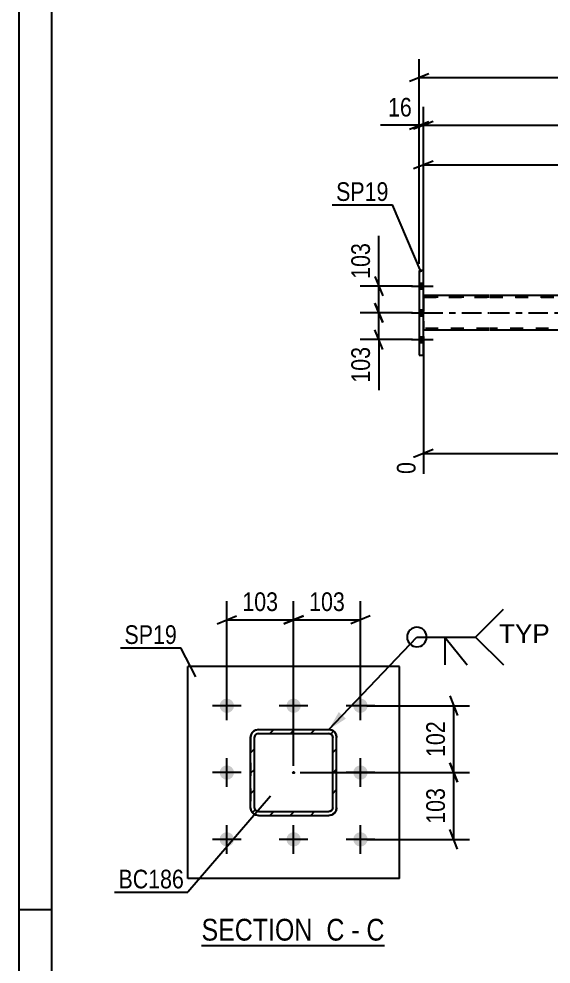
# Model space of a CAD drawing. Header units: millimetres. Extents: x 0 to 841, y 0 to 594.
# Drawn here: x 0 to 81.7, y 140.7 to 285.7 of the extents above; entities that cross this region are included whole.
import ezdxf

# ---------------------------------------------------------------- set-up
doc = ezdxf.new("R2010")
doc.units = ezdxf.units.MM
doc.linetypes.add('DXK_LINE_DOT2', pattern=[3.9198, 1.9599, -1.9599])
doc.linetypes.add('DXK_LINE_DOT3', pattern=[5.9187, 2.979, -0.9799, 0.9799, -0.9799])
doc.styles.add('Arial', font='ARIAL.TTF', dxfattribs={"height": 0.2})
doc.styles.add('Arial Narrow', font='ARIALN.TTF', dxfattribs={"height": 0.2})

# ---------------------------------------------------------------- blocks, each defined once
blk = doc.blocks.new('Unknown-814521909-1135')
at = {"color": 5, "linetype": 'Continuous'}
for p, q in [((0, 594), (0, 0)), ((5, 589), (5, 5)), ((5, 149), (0, 149))]:
    blk.add_line(p, q, dxfattribs=at)
blk = doc.blocks.new('Unknown-814521909-13 - 1372')
at = {"color": 6, "linetype": 'Continuous'}
blk.add_line((28.02, 143.51), (56.09, 143.51), dxfattribs=at)
at = {"color": 0, "linetype": 'Continuous'}
for points in [[(46.13, 144.26), (46.13, 147.76), (28.02, 147.76), (28.02, 144.26)], [(49.95, 144.26), (49.95, 147.76), (47.18, 147.76), (47.18, 144.26)], [(52.27, 144.26), (52.27, 147.76), (51, 147.76), (51, 144.26)], [(56.09, 144.26), (56.09, 147.76), (53.32, 147.76), (53.32, 144.26)]]:
    blk.add_wipeout(points, dxfattribs=at)
at = {"color": 7, "linetype": 'Continuous', "style": 'Arial Narrow'}
for s, p in [('SECTION ', (28.02, 144.26)), ('C', (47.18, 144.26)), ('C', (53.32, 144.26)), ('-', (51, 144.26))]:
    blk.add_text(s, height=3.34, dxfattribs=at).set_placement(p)
blk = doc.blocks.new('Bolt-814521909-2806 - 2731')
at = {"linetype": 'Continuous'}
for points in [[(62.05, 244.23), (62.05, 245.11), (61.41, 245.11), (61.41, 244.23)], [(62.05, 244.23), (62.05, 245.11), (61.41, 245.11), (61.41, 244.23)], [(62.05, 244.23), (62.05, 245.11), (61.41, 245.11), (61.41, 244.23)], [(62.05, 240.13), (62.05, 241.01), (61.41, 241.01), (61.41, 240.13)], [(62.05, 240.13), (62.05, 241.01), (61.41, 241.01), (61.41, 240.13)], [(62.05, 236.03), (62.05, 236.91), (61.41, 236.91), (61.41, 236.03)], [(62.05, 236.03), (62.05, 236.91), (61.41, 236.91), (61.41, 236.03)], [(62.05, 236.03), (62.05, 236.91), (61.41, 236.91), (61.41, 236.03)]]:
    blk.add_hatch(color=1, dxfattribs=at).paths.add_polyline_path(points)
at = {"color": 1, "linetype": 'Continuous'}
for p, q in [((61.41, 245.11), (62.05, 245.11)), ((61.41, 245.11), (62.05, 245.11)), ((61.41, 245.11), (62.05, 245.11)), ((60.25, 244.67), (63.57, 244.67)), ((60.25, 244.67), (63.57, 244.67)), ((60.25, 244.67), (63.57, 244.67)), ((61.41, 244.23), (62.05, 244.23)), ((61.41, 244.23), (62.05, 244.23)), ((61.41, 244.23), (62.05, 244.23)), ((61.41, 241.01), (62.05, 241.01)), ((61.41, 241.01), (62.05, 241.01)), ((60.25, 240.57), (63.57, 240.57)), ((60.25, 240.57), (63.57, 240.57)), ((61.41, 240.13), (62.05, 240.13)), ((61.41, 240.13), (62.05, 240.13)), ((60.25, 236.47), (63.57, 236.47)), ((60.25, 236.47), (63.57, 236.47)), ((60.25, 236.47), (63.57, 236.47)), ((61.41, 236.91), (62.05, 236.91)), ((61.41, 236.91), (62.05, 236.91)), ((61.41, 236.91), (62.05, 236.91)), ((61.41, 236.03), (62.05, 236.03)), ((61.41, 236.03), (62.05, 236.03)), ((61.41, 236.03), (62.05, 236.03))]:
    blk.add_line(p, q, dxfattribs=at)
blk = doc.blocks.new('Part-814521909-2860 - 2731')
at = {"color": 2, "linetype": 'Continuous'}
for p, q in [((72.17, 243.21), (62.05, 243.21)), ((165.12, 243.21), (72.27, 243.21)), ((72.17, 237.93), (62.05, 237.93)), ((165.12, 237.93), (72.27, 237.93))]:
    blk.add_line(p, q, dxfattribs=at)
at = {"color": 7, "linetype": 'DXK_LINE_DOT2'}
for p, q in [((62.05, 243.21), (62.05, 237.93)), ((72.17, 242.97), (62.05, 242.97)), ((62.05, 242.97), (72.17, 242.97)), ((62.05, 242.73), (62.05, 238.41)), ((736.61, 242.97), (72.27, 242.97)), ((72.27, 242.97), (735.87, 242.97)), ((72.17, 238.17), (62.05, 238.17)), ((72.17, 237.93), (62.05, 237.93)), ((735.87, 238.17), (72.27, 238.17)), ((736.61, 237.93), (72.27, 237.93))]:
    blk.add_line(p, q, dxfattribs=at)
at = {"color": 7, "linetype": 'DXK_LINE_DOT3'}
for p, q in [((62.05, 240.57), (72.17, 240.57)), ((72.27, 240.57), (736.27, 240.57))]:
    blk.add_line(p, q, dxfattribs=at)
blk = doc.blocks.new('Part-814521909-2932 - 2731')
at = {"color": 2, "linetype": 'Continuous'}
for p, q in [((62.05, 247.07), (61.41, 247.07)), ((61.41, 247.07), (61.41, 234.07)), ((62.05, 234.07), (62.05, 247.07)), ((61.41, 234.07), (62.05, 234.07))]:
    blk.add_line(p, q, dxfattribs=at)
at = {"color": 7, "linetype": 'DXK_LINE_DOT2'}
for p, q in [((61.41, 247.07), (61.41, 234.07)), ((62.05, 234.07), (62.05, 247.07))]:
    blk.add_line(p, q, dxfattribs=at)
blk = doc.blocks.new('Part-814521909-1434 - 1372')
at = {"linetype": 'Continuous'}
h = blk.add_hatch(dxfattribs=at)
h.set_pattern_fill('', scale=0.7, style=0, pattern_type=0)
h.set_pattern_definition([(45, (48.0112, 163.5334), (-1.57154, 1.57154), [])])
h.paths.add_polyline_path([(47.55, 163.44), (48.01, 163.53), (48.4, 163.79), (48.66, 164.18), (48.75, 164.64), (48.75, 175.44), (48.66, 175.9), (48.4, 176.29), (48.01, 176.55), (47.55, 176.64), (36.75, 176.64), (36.29, 176.55), (35.9, 176.29), (35.64, 175.9), (35.55, 175.44), (35.55, 164.64), (35.64, 164.18), (35.9, 163.79), (36.29, 163.53), (36.75, 163.44)])
h.paths.add_polyline_path([(36.75, 164.04), (36.52, 164.09), (36.33, 164.22), (36.2, 164.41), (36.15, 164.64), (36.15, 175.44), (36.2, 175.67), (36.33, 175.87), (36.52, 176), (36.75, 176.04), (47.55, 176.04), (47.78, 176), (47.98, 175.87), (48.11, 175.67), (48.15, 175.44), (48.15, 164.64), (48.11, 164.41), (47.98, 164.22), (47.78, 164.09), (47.55, 164.04)])
blk.add_hatch(color=30, dxfattribs=at).paths.add_polyline_path([(42.15, 169.94, -1), (42.15, 170.14, -1)])
at = {"color": 7, "linetype": 'DXK_LINE_DOT2'}
for p, q in [((35.55, 175.44), (35.64, 175.9)), ((36.2, 175.67), (36.15, 175.44)), ((36.33, 175.87), (36.2, 175.67)), ((36.29, 176.55), (36.75, 176.64)), ((36.52, 176), (36.33, 175.87)), ((36.75, 176.04), (36.52, 176)), ((36.75, 176.64), (47.55, 176.64)), ((36.75, 176.04), (47.55, 176.04)), ((47.55, 176.64), (48.01, 176.55)), ((47.78, 176), (47.55, 176.04)), ((47.98, 175.87), (47.78, 176)), ((48.11, 175.67), (47.98, 175.87)), ((48.15, 175.44), (48.11, 175.67)), ((48.66, 175.9), (48.75, 175.44)), ((35.55, 175.44), (35.55, 164.64)), ((36.15, 164.64), (36.15, 175.44)), ((48.15, 164.64), (48.15, 175.44)), ((48.75, 164.64), (48.75, 175.44)), ((35.64, 164.18), (35.55, 164.64)), ((36.15, 164.64), (36.2, 164.41)), ((36.2, 164.41), (36.33, 164.22)), ((36.33, 164.22), (36.52, 164.09)), ((36.52, 164.09), (36.75, 164.04)), ((36.75, 164.04), (47.55, 164.04)), ((47.55, 164.04), (47.78, 164.09)), ((47.78, 164.09), (47.98, 164.22)), ((47.98, 164.22), (48.11, 164.41)), ((48.11, 164.41), (48.15, 164.64)), ((48.75, 164.64), (48.66, 164.18)), ((36.75, 163.44), (36.29, 163.53)), ((36.75, 163.44), (47.55, 163.44)), ((48.01, 163.53), (47.55, 163.44))]:
    blk.add_line(p, q, dxfattribs=at)
at = {"color": 2, "linetype": 'Continuous'}
for p, q in [((35.64, 175.9), (35.55, 175.44)), ((36.15, 175.44), (36.2, 175.67)), ((36.2, 175.67), (36.33, 175.87)), ((36.75, 176.64), (36.29, 176.55)), ((36.33, 175.87), (36.52, 176)), ((36.52, 176), (36.75, 176.04)), ((36.75, 176.64), (36.75, 176.64)), ((36.75, 176.64), (47.55, 176.64)), ((36.75, 176.04), (36.75, 176.04)), ((36.75, 176.04), (47.55, 176.04)), ((47.55, 176.64), (47.55, 176.64)), ((48.01, 176.55), (47.55, 176.64)), ((47.55, 176.04), (47.55, 176.04)), ((47.55, 176.04), (47.78, 176)), ((47.78, 176), (47.98, 175.87)), ((47.98, 175.87), (48.11, 175.67)), ((48.11, 175.67), (48.15, 175.44)), ((48.75, 175.44), (48.66, 175.9)), ((35.55, 175.44), (35.55, 175.44)), ((35.55, 164.64), (35.55, 175.44)), ((36.15, 175.44), (36.15, 175.44)), ((36.15, 164.64), (36.15, 175.44)), ((48.15, 175.44), (48.15, 175.44)), ((48.15, 164.64), (48.15, 175.44)), ((48.75, 175.44), (48.75, 175.44)), ((48.75, 164.64), (48.75, 175.44)), ((35.55, 164.64), (35.55, 164.64)), ((35.55, 164.64), (35.64, 164.18)), ((36.15, 164.64), (36.15, 164.64)), ((36.2, 164.41), (36.15, 164.64)), ((36.33, 164.22), (36.2, 164.41)), ((36.52, 164.09), (36.33, 164.22)), ((36.75, 164.04), (36.52, 164.09)), ((36.75, 164.04), (36.75, 164.04)), ((36.75, 164.04), (47.55, 164.04)), ((47.78, 164.09), (47.55, 164.04)), ((47.55, 164.04), (47.55, 164.04)), ((47.98, 164.22), (47.78, 164.09)), ((48.11, 164.41), (47.98, 164.22)), ((48.15, 164.64), (48.11, 164.41)), ((48.15, 164.64), (48.15, 164.64)), ((48.66, 164.18), (48.75, 164.64)), ((48.75, 164.64), (48.75, 164.64)), ((36.29, 163.53), (36.75, 163.44)), ((36.75, 163.44), (36.75, 163.44)), ((36.75, 163.44), (47.55, 163.44)), ((47.55, 163.44), (48.01, 163.53)), ((47.55, 163.44), (47.55, 163.44))]:
    blk.add_line(p, q, dxfattribs=at)
at = {"color": 7, "linetype": 'DXK_LINE_DOT3'}
blk.add_line((42.15, 170.04), (42.15, 170.04), dxfattribs=at)
at = {"color": 30, "linetype": 'DXK_LINE_DOT3'}
blk.add_line((42.15, 170.04), (42.15, 170.04), dxfattribs=at)
at = {"color": 30, "linetype": 'Continuous'}
blk.add_circle((42.15, 170.04), 0.1, dxfattribs=at)
at = {"color": 7, "linetype": 'DXK_LINE_DOT2'}
for centre, start, end in [((36.75, 175.44), 112.5, 157.5), ((47.55, 175.44), 22.5, 67.5), ((36.75, 164.64), 202.5, 247.5), ((47.55, 164.64), 292.5, 337.5)]:
    blk.add_arc(centre, 1.2, start, end, dxfattribs=at)
at = {"color": 2, "linetype": 'Continuous'}
for centre, start, end in [((36.75, 175.44), 112.5, 157.5), ((47.55, 175.44), 22.5, 67.5), ((36.75, 164.64), 202.5, 247.5), ((47.55, 164.64), 292.5, 337.5)]:
    blk.add_arc(centre, 1.2, start, end, dxfattribs=at)
blk = doc.blocks.new('Part-814521909-1495 - 1372')
at = {"color": 2, "linetype": 'Continuous'}
for p, q in [((58.4, 186.29), (25.9, 186.29)), ((25.9, 153.79), (25.9, 186.29)), ((58.4, 153.79), (58.4, 186.29)), ((58.4, 153.79), (25.9, 153.79))]:
    blk.add_line(p, q, dxfattribs=at)
blk = doc.blocks.new('Bolt-814521909-1497 - 1372')
at = {"linetype": 'Continuous'}
for points in [[(31.9, 179.19, -1), (31.9, 181.39, -1)], [(42.15, 179.19, -1), (42.15, 181.39, -1)], [(52.4, 179.19, -1), (52.4, 181.39, -1)], [(31.9, 168.94, -1), (31.9, 171.14, -1)], [(52.4, 168.94, -1), (52.4, 171.14, -1)], [(31.9, 158.69, -1), (31.9, 160.89, -1)], [(42.15, 158.69, -1), (42.15, 160.89, -1)], [(52.4, 158.69, -1), (52.4, 160.89, -1)]]:
    blk.add_hatch(color=1, dxfattribs=at).paths.add_polyline_path(points)
at = {"color": 1, "linetype": 'Continuous'}
for p, q in [((31.9, 178.09), (31.9, 182.49)), ((42.15, 178.09), (42.15, 182.49)), ((52.4, 178.09), (52.4, 182.49)), ((34.1, 180.29), (29.7, 180.29)), ((44.35, 180.29), (39.95, 180.29)), ((54.6, 180.29), (50.2, 180.29)), ((31.9, 167.84), (31.9, 172.24)), ((52.4, 167.84), (52.4, 172.24)), ((34.1, 170.04), (29.7, 170.04)), ((54.6, 170.04), (50.2, 170.04)), ((31.9, 157.59), (31.9, 161.99)), ((42.15, 157.59), (42.15, 161.99)), ((52.4, 157.59), (52.4, 161.99)), ((34.1, 159.79), (29.7, 159.79)), ((44.35, 159.79), (39.95, 159.79)), ((54.6, 159.79), (50.2, 159.79))]:
    blk.add_line(p, q, dxfattribs=at)
blk = doc.blocks.new('StraightDimension-814521909-3091 - 2731')
at = {"color": 7, "linetype": 'Continuous'}
for p, q in [((54.61, 242.07), (55.81, 239.07)), ((60.41, 240.57), (52.36, 240.57)), ((55.21, 236.47), (55.21, 240.57)), ((55.81, 234.97), (54.61, 237.97)), ((60.41, 236.47), (52.36, 236.47)), ((55.21, 236.47), (55.21, 228.73)), ((55.21, 236.47), (55.21, 228.73))]:
    blk.add_line(p, q, dxfattribs=at)
at = {"color": 0}
blk.add_wipeout([(54.46, 235.94), (50.26, 235.94), (50.26, 229.26), (54.46, 229.26)], dxfattribs=at)
at = {"color": 3, "style": 'Arial Narrow'}
blk.add_text('103', height=2.863, rotation=90.0002, dxfattribs=at).set_placement((53.86, 229.86))
blk = doc.blocks.new('StraightDimension-814521909-3101 - 2731')
at = {"color": 7, "linetype": 'Continuous'}
for p, q in [((55.21, 244.67), (55.21, 252.4)), ((55.21, 244.67), (55.21, 252.4)), ((54.61, 246.17), (55.81, 243.17)), ((60.41, 244.67), (52.36, 244.67)), ((55.21, 240.57), (55.21, 244.67)), ((55.81, 239.07), (54.61, 242.07)), ((60.41, 240.57), (52.36, 240.57))]:
    blk.add_line(p, q, dxfattribs=at)
at = {"color": 0}
blk.add_wipeout([(54.46, 251.88), (50.26, 251.88), (50.26, 245.19), (54.46, 245.19)], dxfattribs=at)
at = {"color": 3, "style": 'Arial Narrow'}
blk.add_text('103', height=2.863, rotation=90.0002, dxfattribs=at).set_placement((53.86, 245.79))
blk = doc.blocks.new('StraightDimension-814521909-3112 - 2731')
at = {"color": 7, "linetype": 'Continuous'}
for p, q in [((61.41, 248.07), (61.41, 272.19)), ((62.05, 246.14), (62.05, 272.19)), ((59.91, 268.74), (62.91, 269.94)), ((63.55, 269.94), (60.55, 268.74)), ((61.41, 269.34), (55.5, 269.34)), ((61.41, 269.34), (55.5, 269.34)), ((61.41, 269.34), (62.05, 269.34))]:
    blk.add_line(p, q, dxfattribs=at)
at = {"color": 0}
blk.add_wipeout([(60.88, 270.09), (60.88, 274.29), (56.03, 274.29), (56.03, 270.09)], dxfattribs=at)
at = {"color": 3, "style": 'Arial Narrow'}
blk.add_text('16', height=2.863, dxfattribs=at).set_placement((56.63, 270.69))
blk = doc.blocks.new('StraightDimension-814521909-3132 - 2731')
at = {"color": 7, "linetype": 'Continuous'}
for p, q in [((62.05, 246.14), (62.05, 272.19)), ((63.55, 269.94), (60.55, 268.74)), ((62.05, 269.34), (737.28, 269.34))]:
    blk.add_line(p, q, dxfattribs=at)
blk = doc.blocks.new('StraightDimension-814521909-3166 - 2731')
at = {"color": 7, "linetype": 'Continuous'}
for p, q in [((61.41, 248.07), (61.41, 279.51)), ((62.91, 277.26), (59.91, 276.06)), ((61.41, 276.66), (737.91, 276.66))]:
    blk.add_line(p, q, dxfattribs=at)
blk = doc.blocks.new('StraightDimension-814521909-10607 - 2731')
at = {"color": 7, "linetype": 'Continuous'}
for p, q in [((62.05, 244.21), (62.05, 266.11)), ((165.92, 252.61), (165.92, 266.11)), ((63.55, 263.86), (60.55, 262.66)), ((62.05, 263.26), (165.92, 263.26)), ((164.42, 262.66), (167.42, 263.86))]:
    blk.add_line(p, q, dxfattribs=at)
at = {"color": 0}
blk.add_wipeout([(118.24, 264.01), (118.24, 268.21), (109.73, 268.21), (109.73, 264.01)], dxfattribs=at)
at = {"color": 3, "style": 'Arial Narrow'}
blk.add_text('3786', height=2.863, dxfattribs=at).set_placement((110.33, 264.61))
blk = doc.blocks.new('StraightDimension-814521909-10647 - 2731')
at = {"color": 7, "linetype": 'Continuous'}
for p, q in [((62.05, 236.93), (62.05, 215.85)), ((165.92, 228.53), (165.92, 210.37)), ((63.55, 219.58), (60.55, 218.38)), ((62.05, 218.98), (165.92, 218.98)), ((164.42, 218.38), (167.42, 219.58))]:
    blk.add_line(p, q, dxfattribs=at)
at = {"color": 0}
blk.add_wipeout([(118.24, 219.73), (118.24, 223.93), (109.73, 223.93), (109.73, 219.73)], dxfattribs=at)
at = {"color": 3, "style": 'Arial Narrow'}
blk.add_text('3786', height=2.863, dxfattribs=at).set_placement((110.33, 220.33))
at = {"color": 0, "linetype": 'Continuous'}
for points in [[(61.45, 218.28), (57.25, 218.28), (57.25, 215.25), (61.45, 215.25)], [(165.32, 218.28), (161.12, 218.28), (161.12, 209.77), (165.32, 209.77)]]:
    blk.add_wipeout(points, dxfattribs=at)
at = {"color": 3, "linetype": 'Continuous', "style": 'Arial Narrow'}
for s, height, p in [('0', 2.86, (60.85, 215.85)), ('3786', 2.863, (164.72, 210.37))]:
    blk.add_text(s, height=height, rotation=90.0002, dxfattribs=at).set_placement(p)
blk = doc.blocks.new('StraightDimension-814521909-1583 - 1372')
at = {"color": 7, "linetype": 'Continuous'}
for p, q in [((42.15, 171.05), (42.15, 196.32)), ((52.4, 181.29), (52.4, 196.32)), ((40.65, 192.87), (43.65, 194.07)), ((42.15, 193.47), (52.4, 193.47)), ((53.9, 194.07), (50.9, 192.87))]:
    blk.add_line(p, q, dxfattribs=at)
at = {"color": 0}
blk.add_wipeout([(50.62, 194.22), (50.62, 198.42), (43.93, 198.42), (43.93, 194.22)], dxfattribs=at)
at = {"color": 3, "style": 'Arial Narrow'}
blk.add_text('103', height=2.863, dxfattribs=at).set_placement((44.53, 194.82))
blk = doc.blocks.new('StraightDimension-814521909-1570 - 1372')
at = {"color": 7, "linetype": 'Continuous'}
for p, q in [((31.9, 181.29), (31.9, 196.32)), ((42.15, 171.05), (42.15, 196.32)), ((30.4, 192.87), (33.4, 194.07)), ((31.9, 193.47), (42.15, 193.47)), ((43.65, 194.07), (40.65, 192.87))]:
    blk.add_line(p, q, dxfattribs=at)
at = {"color": 0}
blk.add_wipeout([(40.37, 194.22), (40.37, 198.42), (33.68, 198.42), (33.68, 194.22)], dxfattribs=at)
at = {"color": 3, "style": 'Arial Narrow'}
blk.add_text('103', height=2.863, dxfattribs=at).set_placement((34.28, 194.82))
blk = doc.blocks.new('StraightDimension-814521909-1593 - 1372')
at = {"color": 7, "linetype": 'Continuous'}
for p, q in [((66.11, 171.55), (67.31, 168.55)), ((43.15, 170.05), (69.11, 170.05)), ((66.71, 159.79), (66.71, 170.05)), ((67.31, 158.29), (66.11, 161.29)), ((53.4, 159.79), (69.11, 159.79))]:
    blk.add_line(p, q, dxfattribs=at)
at = {"color": 0}
blk.add_wipeout([(65.96, 168.26), (61.76, 168.26), (61.76, 161.58), (65.96, 161.58)], dxfattribs=at)
at = {"color": 3, "style": 'Arial Narrow'}
blk.add_text('103', height=2.863, rotation=90.0002, dxfattribs=at).set_placement((65.36, 162.18))
blk = doc.blocks.new('StraightDimension-814521909-1602 - 1372')
at = {"color": 7, "linetype": 'Continuous'}
for p, q in [((66.11, 181.79), (67.31, 178.79)), ((53.4, 180.29), (69.11, 180.29)), ((66.71, 170.05), (66.71, 180.29)), ((67.31, 168.55), (66.11, 171.55)), ((43.15, 170.05), (69.11, 170.05))]:
    blk.add_line(p, q, dxfattribs=at)
at = {"color": 0}
blk.add_wipeout([(65.96, 178.51), (61.76, 178.51), (61.76, 171.83), (65.96, 171.83)], dxfattribs=at)
at = {"color": 3, "style": 'Arial Narrow'}
blk.add_text('102', height=2.863, rotation=90.0002, dxfattribs=at).set_placement((65.36, 172.43))
blk = doc.blocks.new('Mark-814521909-2928 - 2731')
at = {"color": 0}
blk.add_wipeout([(56.71, 257.74), (56.71, 260.74), (48.67, 260.74), (48.67, 257.74)], dxfattribs=at)
blk.add_wipeout([(56.71, 257.74), (56.71, 260.74), (48.67, 260.74), (48.67, 257.74)], dxfattribs=at)
at = {"color": 30, "linetype": 'Continuous'}
for p in [(48.07, 257.14), (61.7, 246.8)]:
    blk.add_line(p, (57.31, 257.14), dxfattribs=at)
at = {"color": 3, "style": 'Arial Narrow'}
blk.add_text('SP19', height=2.863, dxfattribs=at).set_placement((48.67, 257.74))
blk = doc.blocks.new('Mark-814521909-1429 - 1372')
at = {"color": 0}
blk.add_wipeout([(25.33, 152.27), (25.33, 155.27), (15.28, 155.27), (15.28, 152.27)], dxfattribs=at)
blk.add_wipeout([(25.33, 152.27), (25.33, 155.27), (15.28, 155.27), (15.28, 152.27)], dxfattribs=at)
at = {"color": 30, "linetype": 'Continuous'}
for p in [(38.6, 166.41), (14.68, 151.67)]:
    blk.add_line(p, (25.93, 151.67), dxfattribs=at)
at = {"color": 3, "style": 'Arial Narrow'}
blk.add_text('BC186', height=2.863, dxfattribs=at).set_placement((15.28, 152.27))
blk = doc.blocks.new('Mark-814521909-1491 - 1372')
at = {"color": 0}
blk.add_wipeout([(24.24, 189.77), (24.24, 192.77), (16.2, 192.77), (16.2, 189.77)], dxfattribs=at)
blk.add_wipeout([(24.24, 189.77), (24.24, 192.77), (16.2, 192.77), (16.2, 189.77)], dxfattribs=at)
at = {"color": 30, "linetype": 'Continuous'}
for p in [(15.6, 189.17), (27.15, 184.71)]:
    blk.add_line(p, (24.84, 189.17), dxfattribs=at)
at = {"color": 3, "style": 'Arial Narrow'}
blk.add_text('SP19', height=2.863, dxfattribs=at).set_placement((16.2, 189.77))
blk = doc.blocks.new('WeldMark-814521909-1610 - 1372')
at = {"linetype": 'Continuous'}
blk.add_hatch(color=30, dxfattribs=at).paths.add_polyline_path([(50.16, 178.3), (47.55, 176.64), (49.08, 179.33)])
at = {"color": 30, "linetype": 'Continuous'}
for p, q in [((47.55, 176.64), (61.06, 190.83)), ((61.06, 190.83), (70.06, 190.83))]:
    blk.add_line(p, q, dxfattribs=at)
at = {"color": 3, "linetype": 'Continuous'}
for q in [(68.77, 186.55), (65.34, 186.55)]:
    blk.add_line((65.34, 190.83), q, dxfattribs=at)
for start, end in [(90, 270), (270, 90)]:
    blk.add_arc((61.06, 190.83), 1.5, start, end, dxfattribs=at)
at = {"color": 0, "linetype": 'Continuous'}
blk.add_wipeout([(81.43, 189.93), (81.43, 192.93), (73.66, 192.93), (73.66, 189.93)], dxfattribs=at)
blk.add_wipeout([(81.43, 189.93), (81.43, 192.93), (73.66, 192.93), (73.66, 189.93)], dxfattribs=at)
at = {"color": 3, "linetype": 'Continuous'}
for q in [(74.34, 195.12), (74.34, 186.55)]:
    blk.add_line((70.06, 190.83), q, dxfattribs=at)
at = {"color": 3, "linetype": 'Continuous', "style": 'Arial'}
blk.add_text('TYP', height=2.865, dxfattribs=at).set_placement((73.66, 189.93))

msp = doc.modelspace()

# ---------------------------------------------------------------- block references
for name in ['Unknown-814521909-1135', 'Part-814521909-2932 - 2731', 'Bolt-814521909-2806 - 2731', 'Part-814521909-2860 - 2731', 'Part-814521909-1495 - 1372', 'Bolt-814521909-1497 - 1372', 'Part-814521909-1434 - 1372']:
    msp.add_blockref(name, (0, 0))

# ---------------------------------------------------------------- next in the draw order: block references
for name in ['StraightDimension-814521909-3091 - 2731', 'StraightDimension-814521909-1583 - 1372', 'Mark-814521909-1491 - 1372', 'Mark-814521909-1429 - 1372', 'Unknown-814521909-13 - 1372']:
    msp.add_blockref(name, (0, 0))

# ---------------------------------------------------------------- next in the draw order: block references
for name in ['StraightDimension-814521909-3101 - 2731', 'StraightDimension-814521909-10647 - 2731', 'StraightDimension-814521909-1570 - 1372']:
    msp.add_blockref(name, (0, 0))

# ---------------------------------------------------------------- next in the draw order: block references
for name in ['StraightDimension-814521909-3112 - 2731', 'StraightDimension-814521909-1593 - 1372']:
    msp.add_blockref(name, (0, 0))

# ---------------------------------------------------------------- next in the draw order: block references
for name in ['StraightDimension-814521909-3132 - 2731', 'StraightDimension-814521909-1602 - 1372']:
    msp.add_blockref(name, (0, 0))

# ---------------------------------------------------------------- next in the draw order: block references
for name in ['StraightDimension-814521909-3166 - 2731', 'WeldMark-814521909-1610 - 1372']:
    msp.add_blockref(name, (0, 0))

# ---------------------------------------------------------------- next in the draw order: block references
msp.add_blockref('StraightDimension-814521909-10607 - 2731', (0, 0))

# ---------------------------------------------------------------- next in the draw order: block references
msp.add_blockref('Mark-814521909-2928 - 2731', (0, 0))

doc.saveas('drawing.dxf')
